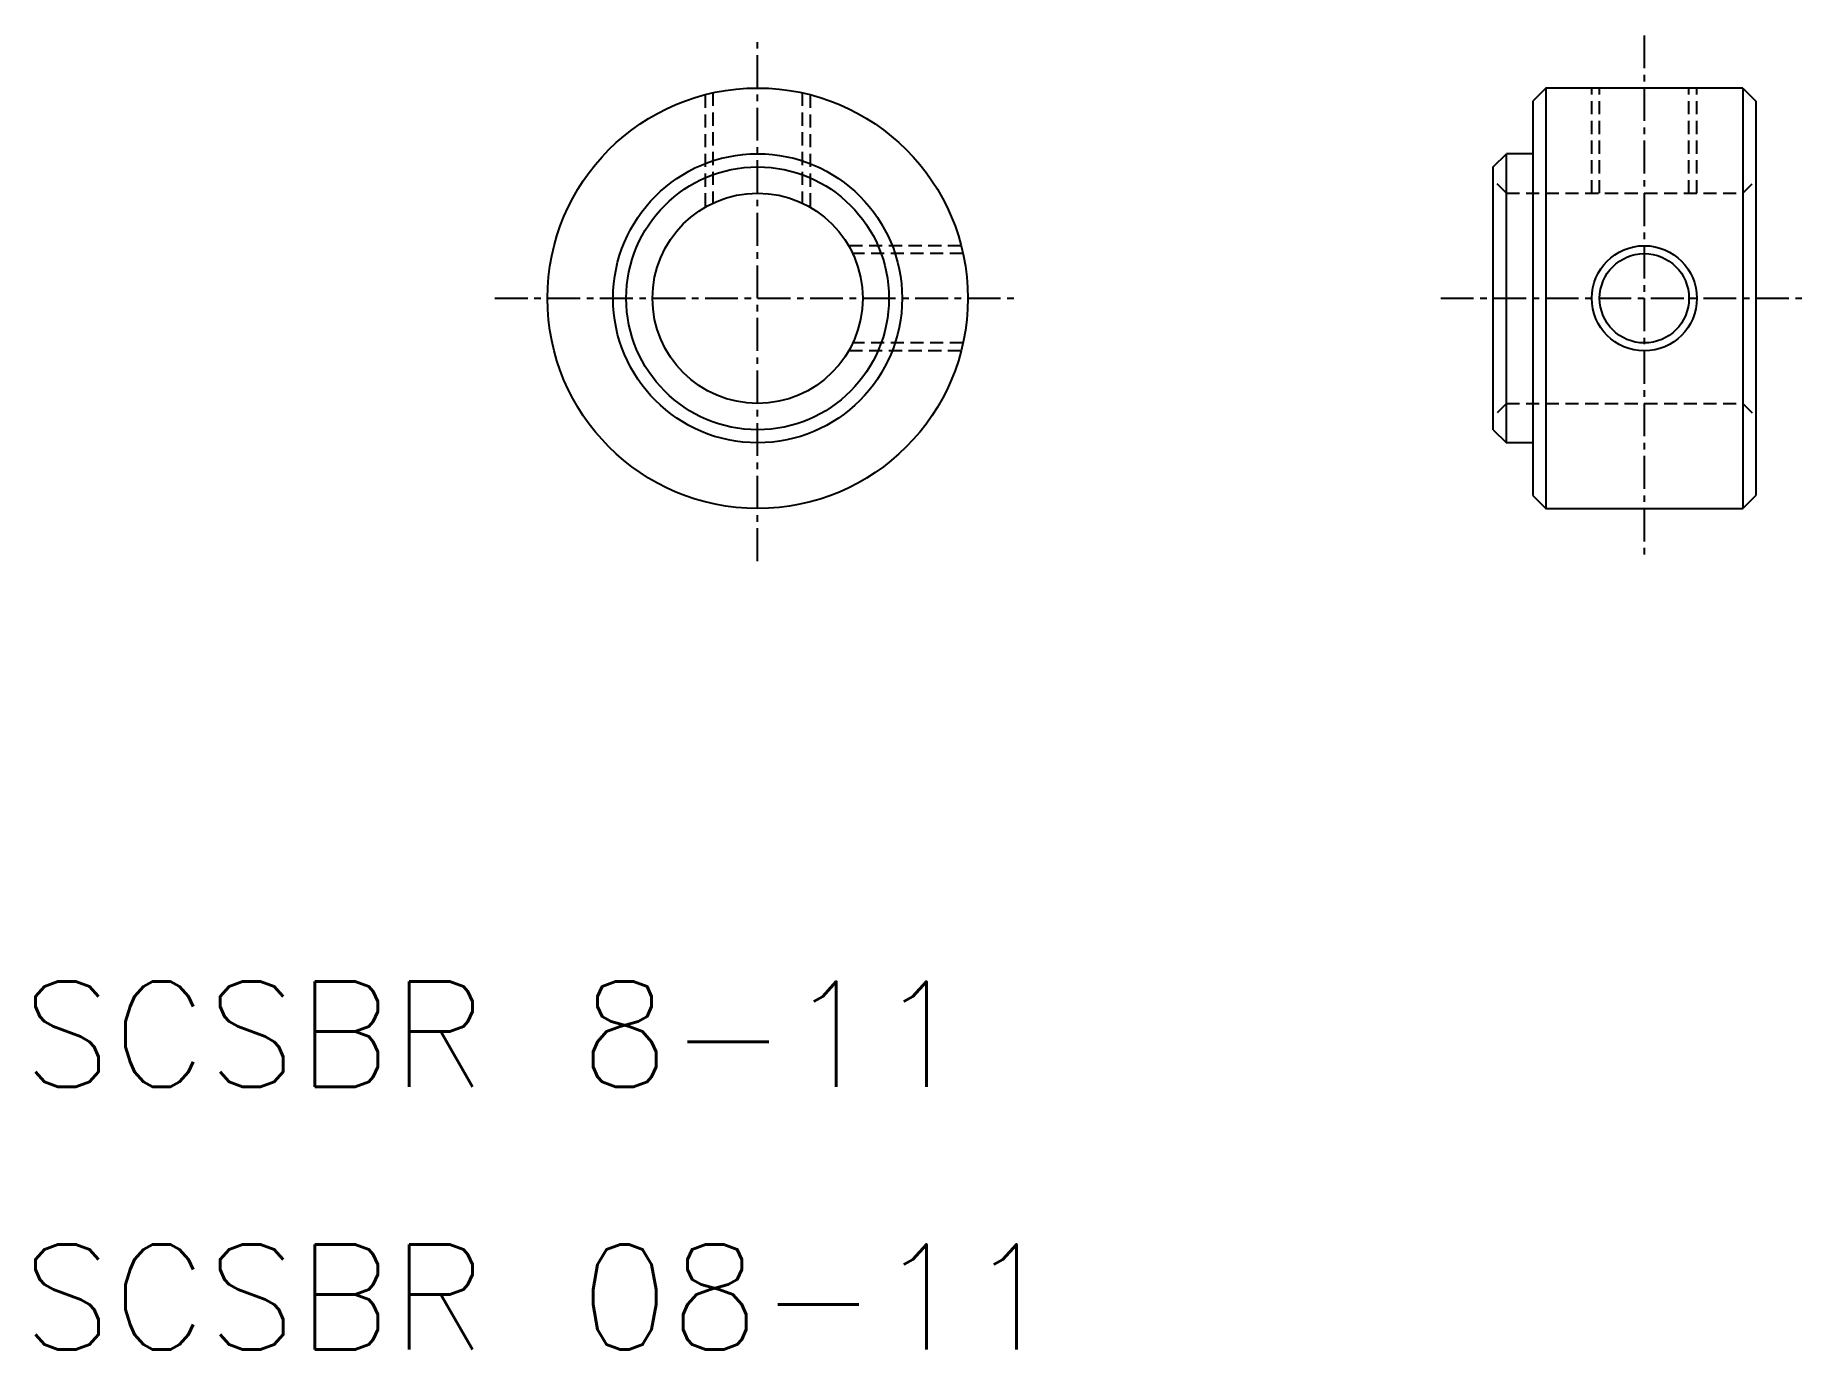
# Model space of a CAD drawing. Extents: x 688.1 to 755.6, y 75.7 to 125.7.
import ezdxf

# ---------------------------------------------------------------- set-up
doc = ezdxf.new("R2010")
doc.units = 0
doc.linetypes.add('CENTER', pattern=[2, 1.25, -0.25, 0.25, -0.25])
doc.linetypes.add('DASHED', pattern=[0.75, 0.5, -0.25])
doc.layers.get('0').update_dxf_attribs({"linetype": 'CONTINUOUS'})
doc.layers.add('CENTER', color=1, linetype='CENTER')
doc.styles.get("Standard").update_dxf_attribs({"font": 'txt.shx', "bigfont": 'bigfont.shx'})

msp = doc.modelspace()

# ---------------------------------------------------------------- linework, layer by layer
at = {"color": 7, "linetype": 'CONTINUOUS'}
for p, q in [((745.62, 123.657), (745.12, 123.157)), ((753.12, 123.657), (745.62, 123.657)), ((745.62, 123.657), (745.62, 107.657)), ((753.12, 123.657), (753.62, 123.157)), ((753.12, 123.657), (753.12, 107.657)), ((745.12, 123.157), (745.12, 108.157)), ((753.62, 123.157), (753.62, 108.157)), ((743.62, 120.657), (744.12, 121.157)), ((744.12, 110.157), (744.12, 121.157)), ((745.12, 121.157), (744.12, 121.157)), ((743.62, 110.657), (743.62, 120.657)), ((743.62, 110.657), (744.12, 110.157)), ((745.12, 110.157), (744.12, 110.157)), ((745.12, 108.157), (745.62, 107.657)), ((753.12, 107.657), (753.62, 108.157)), ((745.62, 107.657), (753.12, 107.657))]:
    msp.add_line(p, q, dxfattribs=at)
at = {"color": 3, "linetype": 'DASHED'}
for p, q in [((747.37, 119.657), (747.37, 123.657)), ((747.67, 119.657), (747.67, 123.657)), ((751.07, 119.657), (751.07, 123.657)), ((751.37, 119.657), (751.37, 123.657)), ((713.62, 123.403), (713.62, 119.121)), ((713.92, 123.474), (713.92, 119.278)), ((717.32, 123.474), (717.32, 119.278)), ((717.62, 123.403), (717.62, 119.121)), ((744.12, 119.657), (743.62, 120.157)), ((753.12, 119.657), (753.62, 120.157)), ((744.12, 119.657), (753.12, 119.657)), ((723.366, 117.657), (719.084, 117.657)), ((723.437, 117.357), (719.241, 117.357)), ((723.366, 113.657), (719.084, 113.657)), ((723.437, 113.957), (719.241, 113.957)), ((744.12, 111.657), (743.62, 111.157)), ((744.12, 111.657), (753.12, 111.657)), ((753.12, 111.657), (753.62, 111.157))]:
    msp.add_line(p, q, dxfattribs=at)
at = {"color": 7, "linetype": 'CONTINUOUS'}
for centre, radius in [((715.62, 115.657), 8), ((715.62, 115.657), 5.5), ((715.62, 115.657), 5), ((715.62, 115.657), 4), ((749.37, 115.657), 1.7)]:
    msp.add_circle(centre, radius, dxfattribs=at)
at = {"color": 3, "linetype": 'CONTINUOUS'}
msp.add_circle((749.37, 115.657), 2, dxfattribs=at)
at = {"layer": 'CENTER', "color": 1, "linetype": 'CENTER'}
for p, q in [((715.62, 105.657), (715.62, 125.657)), ((749.37, 125.657), (749.37, 105.657)), ((705.62, 115.657), (725.62, 115.657)), ((741.62, 115.657), (755.62, 115.657))]:
    msp.add_line(p, q, dxfattribs=at)

# ---------------------------------------------------------------- texts
at = {"color": 7, "linetype": 'CONTINUOUS'}
for s, p in [('SCSBR 8-11', (687.62, 85.657)), ('SCSBR 08-11', (687.62, 75.657))]:
    msp.add_text(s, height=4, dxfattribs=at).set_placement(p)

doc.saveas('drawing.dxf')
